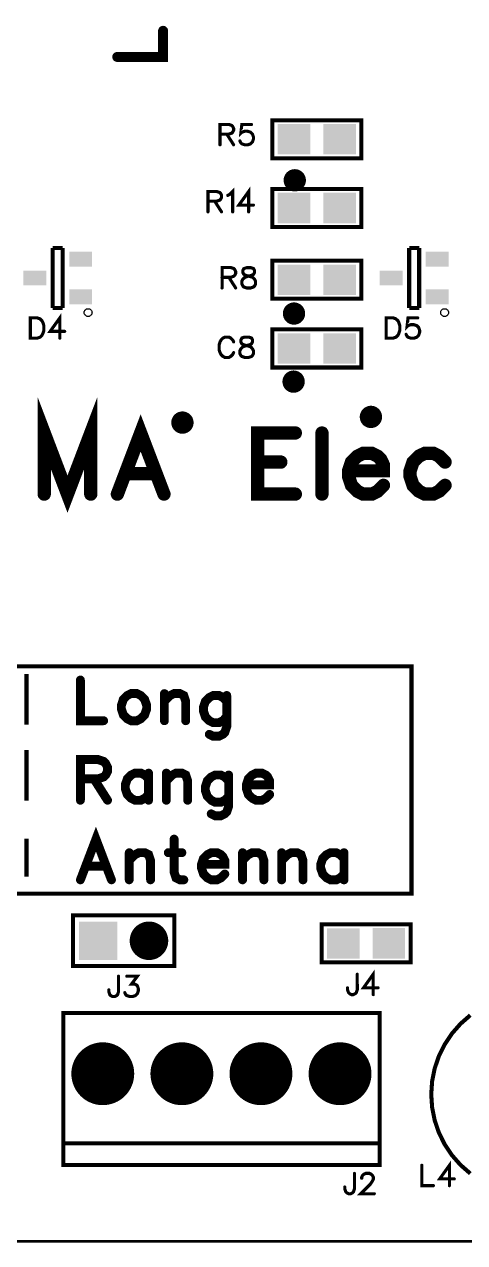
# Model space of a CAD drawing. Extents: x 0 to 5.24, y 0 to 4.77.
# Drawn here: x 1.676 to 2.544, y -0.003 to 2.401 of the extents above; entities that cross this region are included whole.
import ezdxf

# ---------------------------------------------------------------- set-up
doc = ezdxf.new("R2010")
doc.units = 0
doc.header["$MEASUREMENT"] = 0
for name, color, linetype in [('BOARD_OUTLINE', 21, 'Continuous'), ('TOP_MASK', 6, 'Continuous'), ('TOP_PASTE', 7, 'Continuous'), ('TOP_SILK', 3, 'Continuous')]:
    doc.layers.add(name, color=color, linetype=linetype)

msp = doc.modelspace()

# ---------------------------------------------------------------- linework, layer by layer
at = {"layer": 'BOARD_OUTLINE', "linetype": 'Continuous', "const_width": 0.005}
msp.add_lwpolyline([(0, 0), (5.236, 0), (5.236, 0.422), (4.962, 0.422), (4.962, 1.177), (5.236, 1.177), (5.236, 4.764), (0, 4.764), (0, 0)], dxfattribs=at)
at = {"layer": 'TOP_MASK', "linetype": 'Continuous'}
for points, const_width in [([(2.1982, 2.0933, 1), (2.2202, 2.0933, 1), (2.1982, 2.0933, 1)], 0.022), ([(2.1967, 1.8304, 1), (2.2187, 1.8304, 1), (2.1967, 1.8304, 1)], 0.022), ([(2.1959, 1.6961, 1), (2.2179, 1.6961, 1), (2.1959, 1.6961, 1)], 0.022), ([(1.9766, 1.6153, 1), (1.9986, 1.6153, 1), (1.9766, 1.6153, 1)], 0.022), ([(2.3484, 1.6265, 1), (2.3704, 1.6265, 1), (2.3484, 1.6265, 1)], 0.022), ([(1.9026, 0.593, 1), (1.9406, 0.593, 1), (1.9026, 0.593, 1)], 0.038), ([(1.7995, 0.3307, 1), (1.8615, 0.3307, 1), (1.7995, 0.3307, 1)], 0.062), ([(1.9555, 0.3307, 1), (2.0175, 0.3307, 1), (1.9555, 0.3307, 1)], 0.062), ([(2.1115, 0.3307, 1), (2.1735, 0.3307, 1), (2.1115, 0.3307, 1)], 0.062), ([(2.2675, 0.3307, 1), (2.3295, 0.3307, 1), (2.2675, 0.3307, 1)], 0.062)]:
    msp.add_lwpolyline(points, format="xyb", dxfattribs=dict(at, const_width=const_width))
at = {"layer": 'TOP_MASK'}
for points in [[(2.1757, 2.2041), (2.2397, 2.2041), (2.1757, 2.1442), (2.2397, 2.1442)], [(2.2657, 2.2041), (2.3297, 2.2041), (2.2657, 2.1442), (2.3297, 2.1442)], [(2.1757, 2.0686), (2.2397, 2.0686), (2.1757, 2.0087), (2.2397, 2.0087)], [(2.2657, 2.0686), (2.3297, 2.0686), (2.2657, 2.0087), (2.3297, 2.0087)], [(1.7642, 1.9527), (1.8095, 1.9527), (1.7642, 1.9232), (1.8095, 1.9232)], [(2.4674, 1.9527), (2.5126, 1.9527), (2.4674, 1.9232), (2.5126, 1.9232)], [(2.1757, 1.927), (2.2397, 1.927), (2.1757, 1.8671), (2.2397, 1.8671)], [(2.2657, 1.9271), (2.3297, 1.9271), (2.2657, 1.8671), (2.3297, 1.8671)], [(1.6736, 1.9153), (1.7189, 1.9153), (1.6736, 1.8858), (1.7189, 1.8858)], [(2.3768, 1.9153), (2.4221, 1.9153), (2.3768, 1.8858), (2.4221, 1.8858)], [(1.7642, 1.8779), (1.8095, 1.8779), (1.7642, 1.8484), (1.8095, 1.8484)], [(2.4674, 1.8779), (2.5126, 1.8779), (2.4674, 1.8484), (2.5126, 1.8484)], [(2.1757, 1.7915), (2.2397, 1.7915), (2.1757, 1.7316), (2.2397, 1.7316)], [(2.2657, 1.7915), (2.3297, 1.7915), (2.2657, 1.7316), (2.3297, 1.7316)], [(1.7836, 0.631), (1.8595, 0.631), (1.7836, 0.5551), (1.8595, 0.5551)], [(2.273, 0.6178), (2.3369, 0.6178), (2.273, 0.5579), (2.3369, 0.5579)], [(2.363, 0.6179), (2.4269, 0.6179), (2.363, 0.5579), (2.4269, 0.5579)]]:
    msp.add_solid(points, dxfattribs=at)
at = {"layer": 'TOP_PASTE'}
for points in [[(2.1797, 2.2002), (2.2357, 2.2002), (2.1797, 2.1481), (2.2357, 2.1481)], [(2.2697, 2.2002), (2.3257, 2.2002), (2.2697, 2.1481), (2.3257, 2.1481)], [(2.1797, 2.0647), (2.2357, 2.0647), (2.1797, 2.0126), (2.2357, 2.0126)], [(2.2697, 2.0647), (2.3257, 2.0647), (2.2697, 2.0126), (2.3257, 2.0126)], [(1.7681, 1.9488), (1.8055, 1.9488), (1.7681, 1.9271), (1.8055, 1.9271)], [(2.4713, 1.9488), (2.5087, 1.9488), (2.4713, 1.9271), (2.5087, 1.9271)], [(2.1797, 1.9231), (2.2357, 1.9231), (2.1797, 1.8711), (2.2357, 1.8711)], [(2.2697, 1.9231), (2.3257, 1.9231), (2.2697, 1.8711), (2.3257, 1.8711)], [(1.6776, 1.9114), (1.715, 1.9114), (1.6776, 1.8897), (1.715, 1.8897)], [(2.3807, 1.9114), (2.4181, 1.9114), (2.3807, 1.8897), (2.4181, 1.8897)], [(1.7681, 1.874), (1.8055, 1.874), (1.7681, 1.8523), (1.8055, 1.8523)], [(2.4713, 1.874), (2.5087, 1.874), (2.4713, 1.8523), (2.5087, 1.8523)], [(2.1797, 1.7876), (2.2357, 1.7876), (2.1797, 1.7355), (2.2357, 1.7355)], [(2.2697, 1.7876), (2.3257, 1.7876), (2.2697, 1.7355), (2.3257, 1.7355)], [(2.2769, 0.6139), (2.333, 0.6139), (2.2769, 0.5618), (2.333, 0.5618)], [(2.3669, 0.6139), (2.423, 0.6139), (2.3669, 0.5619), (2.423, 0.5619)]]:
    msp.add_solid(points, dxfattribs=at)
at = {"layer": 'TOP_SILK', "linetype": 'Continuous'}
for points, const_width in [([(1.859, 2.3366), (1.9494, 2.3366), (1.9494, 2.3882)], 0.0197), ([(2.1651, 2.2117), (2.1651, 2.1366), (2.3403, 2.1366), (2.3403, 2.2117), (2.1651, 2.2117)], 0.008), ([(2.0618, 2.1843), (2.079, 2.1843), (2.0847, 2.1863), (2.0867, 2.1882), (2.0886, 2.192), (2.0886, 2.1958), (2.0867, 2.1996), (2.0847, 2.2016), (2.079, 2.2035), (2.0618, 2.2035), (2.0618, 2.1633)], 0.0062), ([(2.0752, 2.1843), (2.0886, 2.1633)], 0.0062), ([(2.1239, 2.2035), (2.1048, 2.2035), (2.1029, 2.1863), (2.1048, 2.1882), (2.1105, 2.1901), (2.1162, 2.1901), (2.122, 2.1882), (2.1258, 2.1844), (2.1277, 2.1786), (2.1277, 2.1748), (2.1258, 2.1691), (2.122, 2.1652), (2.1162, 2.1633), (2.1105, 2.1633), (2.1048, 2.1652), (2.1029, 2.1672), (2.1009, 2.171)], 0.0062), ([(2.0379, 2.0521), (2.0551, 2.0521), (2.0609, 2.054), (2.0628, 2.0559), (2.0647, 2.0597), (2.0647, 2.0636), (2.0628, 2.0674), (2.0609, 2.0693), (2.0551, 2.0712), (2.0379, 2.0712), (2.0379, 2.031)], 0.0062), ([(2.0771, 2.0635), (2.0809, 2.0655), (2.0867, 2.0712), (2.0867, 2.031)], 0.0062), ([(2.1182, 2.031), (2.1182, 2.0712), (2.099, 2.0444), (2.1277, 2.0444)], 0.0062), ([(2.1651, 2.0762), (2.1651, 2.0011), (2.3403, 2.0011), (2.3403, 2.0762), (2.1651, 2.0762)], 0.008), ([(2.0513, 2.0521), (2.0647, 2.031)], 0.0062), ([(1.7514, 1.9596), (1.7317, 1.9596)], 0.008), ([(1.7317, 1.9596), (1.7317, 1.8415)], 0.008), ([(1.7514, 1.8415), (1.7514, 1.9596)], 0.008), ([(2.4546, 1.9596), (2.4349, 1.9596)], 0.008), ([(2.4349, 1.9596), (2.4349, 1.8415)], 0.008), ([(2.4546, 1.8415), (2.4546, 1.9596)], 0.008), ([(2.0658, 1.9019), (2.083, 1.9019), (2.0887, 1.9039), (2.0907, 1.9058), (2.0926, 1.9096), (2.0926, 1.9134), (2.0907, 1.9172), (2.0887, 1.9192), (2.083, 1.9211), (2.0658, 1.9211), (2.0658, 1.8809)], 0.0062), ([(2.1145, 1.921), (2.1088, 1.9191), (2.1068, 1.9153), (2.1068, 1.9115), (2.1088, 1.9077), (2.1126, 1.9057), (2.1202, 1.9038), (2.126, 1.9019), (2.1298, 1.8981), (2.1317, 1.8943), (2.1317, 1.8885), (2.1298, 1.8847), (2.1279, 1.8828), (2.1221, 1.8809), (2.1145, 1.8809), (2.1088, 1.8828), (2.1068, 1.8847), (2.1049, 1.8885), (2.1049, 1.8943), (2.1068, 1.8981), (2.1107, 1.9019), (2.1164, 1.9038), (2.124, 1.9057), (2.1279, 1.9077), (2.1298, 1.9115), (2.1298, 1.9153), (2.1279, 1.9191), (2.1221, 1.921), (2.1145, 1.921)], 0.0062), ([(2.3403, 1.8595), (2.3403, 1.9346), (2.1651, 1.9346), (2.1651, 1.8595), (2.3403, 1.8595)], 0.008), ([(2.0792, 1.9019), (2.0926, 1.8809)], 0.0062), ([(1.7458, 1.7818), (1.7458, 1.8219), (1.7267, 1.7952), (1.7554, 1.7952)], 0.0062), ([(1.7317, 1.8415), (1.7514, 1.8415)], 0.008), ([(2.4349, 1.8415), (2.4546, 1.8415)], 0.008), ([(1.6875, 1.8219), (1.6875, 1.7818), (1.7009, 1.7818), (1.7067, 1.7837), (1.7105, 1.7875), (1.7124, 1.7913), (1.7143, 1.7971), (1.7143, 1.8066), (1.7124, 1.8124), (1.7105, 1.8162), (1.7067, 1.82), (1.7009, 1.8219), (1.6875, 1.8219)], 0.0062), ([(2.1651, 1.7991), (2.1651, 1.724), (2.3403, 1.724), (2.3403, 1.7991), (2.1651, 1.7991)], 0.008), ([(2.3896, 1.8219), (2.3896, 1.7818), (2.403, 1.7818), (2.4087, 1.7837), (2.4126, 1.7875), (2.4145, 1.7913), (2.4164, 1.7971), (2.4164, 1.8066), (2.4145, 1.8124), (2.4126, 1.8162), (2.4087, 1.82), (2.403, 1.8219), (2.3896, 1.8219)], 0.0062), ([(2.4517, 1.8219), (2.4326, 1.8219), (2.4307, 1.8047), (2.4326, 1.8066), (2.4383, 1.8085), (2.444, 1.8085), (2.4498, 1.8066), (2.4536, 1.8028), (2.4555, 1.7971), (2.4555, 1.7933), (2.4536, 1.7875), (2.4498, 1.7837), (2.444, 1.7818), (2.4383, 1.7818), (2.4326, 1.7837), (2.4307, 1.7856), (2.4287, 1.7894)], 0.0062), ([(2.0886, 1.7745), (2.0867, 1.7783), (2.0829, 1.7821), (2.0791, 1.784), (2.0714, 1.784), (2.0676, 1.7821), (2.0638, 1.7783), (2.0618, 1.7745), (2.0599, 1.7687), (2.0599, 1.7591), (2.0618, 1.7534), (2.0638, 1.7496), (2.0676, 1.7458), (2.0714, 1.7438), (2.0791, 1.7438), (2.0829, 1.7458), (2.0867, 1.7496), (2.0886, 1.7534)], 0.0062), ([(2.1105, 1.784), (2.1048, 1.7821), (2.1029, 1.7783), (2.1029, 1.7744), (2.1048, 1.7706), (2.1086, 1.7687), (2.1163, 1.7668), (2.122, 1.7649), (2.1258, 1.761), (2.1277, 1.7572), (2.1277, 1.7515), (2.1258, 1.7477), (2.1239, 1.7457), (2.1182, 1.7438), (2.1105, 1.7438), (2.1048, 1.7457), (2.1029, 1.7477), (2.101, 1.7515), (2.101, 1.7572), (2.1029, 1.761), (2.1067, 1.7649), (2.1124, 1.7668), (2.1201, 1.7687), (2.1239, 1.7706), (2.1258, 1.7744), (2.1258, 1.7783), (2.1239, 1.7821), (2.1182, 1.784), (2.1105, 1.784)], 0.0062), ([(1.8068, 1.4742), (1.8068, 1.5948), (1.7609, 1.4742), (1.715, 1.5948), (1.715, 1.4742)], 0.0262), ([(1.9512, 1.4742), (1.9052, 1.5948), (1.8593, 1.4742)], 0.0262), ([(2.2103, 1.5948), (2.1358, 1.5948), (2.1358, 1.4742), (2.2103, 1.4742)], 0.0262), ([(2.2628, 1.5948), (2.2628, 1.4742)], 0.0262), ([(2.3153, 1.5201), (2.3842, 1.5201), (2.3842, 1.5316), (2.3785, 1.5432), (2.3728, 1.5489), (2.3612, 1.5546), (2.344, 1.5546), (2.3326, 1.5489), (2.321, 1.5374), (2.3153, 1.5201), (2.3153, 1.5087), (2.321, 1.4915), (2.3326, 1.48), (2.344, 1.4742), (2.3612, 1.4742), (2.3728, 1.48), (2.3842, 1.4915)], 0.0262), ([(2.5056, 1.5374), (2.4941, 1.5489), (2.4826, 1.5546), (2.4654, 1.5546), (2.4539, 1.5489), (2.4425, 1.5374), (2.4367, 1.5201), (2.4367, 1.5087), (2.4425, 1.4915), (2.4539, 1.48), (2.4654, 1.4742), (2.4826, 1.4742), (2.4941, 1.48), (2.5056, 1.4915)], 0.0262), ([(2.1358, 1.5374), (2.1817, 1.5374)], 0.0262), ([(1.8765, 1.5144), (1.934, 1.5144)], 0.0262), ([(1.4297, 1.1342), (2.4394, 1.1342), (2.4394, 0.6861), (1.4297, 0.6861), (1.4297, 1.1342)], 0.008), ([(1.68, 1.1193), (1.68, 1.0193)], 0.008), ([(1.7864, 1.1075), (1.7864, 1.0271), (1.8323, 1.0271)], 0.0175), ([(1.8863, 1.0807), (1.8787, 1.0769), (1.871, 1.0692), (1.8672, 1.0577), (1.8672, 1.0501), (1.871, 1.0386), (1.8787, 1.031), (1.8863, 1.0271), (1.8978, 1.0271), (1.9055, 1.031), (1.9131, 1.0386), (1.917, 1.0501), (1.917, 1.0577), (1.9131, 1.0692), (1.9055, 1.0769), (1.8978, 1.0807), (1.8863, 1.0807)], 0.0175), ([(1.952, 1.0807), (1.952, 1.0271)], 0.0175), ([(1.952, 1.0654), (1.9635, 1.0769), (1.9712, 1.0807), (1.9826, 1.0807), (1.9903, 1.0769), (1.9941, 1.0654), (1.9941, 1.0271)], 0.0175), ([(2.075, 1.0654), (2.0674, 1.073), (2.0597, 1.0769), (2.0482, 1.0769), (2.0406, 1.073), (2.0329, 1.0654), (2.0291, 1.0539), (2.0291, 1.0462), (2.0329, 1.0348), (2.0406, 1.0271), (2.0482, 1.0233), (2.0597, 1.0233), (2.0674, 1.0271), (2.075, 1.0348)], 0.0175), ([(2.075, 1.0769), (2.075, 1.0156), (2.0712, 1.0042), (2.0674, 1.0003), (2.0597, 0.9965), (2.0482, 0.9965), (2.0406, 1.0003)], 0.0175), ([(1.68, 0.8693), (1.68, 0.9693)], 0.008), ([(1.7864, 0.9123), (1.8208, 0.9123), (1.8323, 0.9162), (1.8361, 0.92), (1.8399, 0.9276), (1.8399, 0.9353), (1.8361, 0.9429), (1.8323, 0.9468), (1.8208, 0.9506), (1.7864, 0.9506), (1.7864, 0.8702)], 0.0175), ([(1.8131, 0.9123), (1.8399, 0.8702)], 0.0175), ([(1.9208, 0.9123), (1.9132, 0.92), (1.9055, 0.9238), (1.8941, 0.9238), (1.8864, 0.92), (1.8788, 0.9123), (1.8749, 0.9008), (1.8749, 0.8932), (1.8788, 0.8817), (1.8864, 0.8741), (1.8941, 0.8702), (1.9055, 0.8702), (1.9132, 0.8741), (1.9208, 0.8817)], 0.0175), ([(1.9208, 0.9238), (1.9208, 0.8702)], 0.0175), ([(1.9558, 0.9238), (1.9558, 0.8702)], 0.0175), ([(1.9558, 0.9085), (1.9673, 0.92), (1.975, 0.9238), (1.9864, 0.9238), (1.9941, 0.92), (1.9979, 0.9085), (1.9979, 0.8702)], 0.0175), ([(2.0788, 0.9085), (2.0712, 0.9161), (2.0635, 0.92), (2.052, 0.92), (2.0444, 0.9161), (2.0367, 0.9085), (2.0329, 0.897), (2.0329, 0.8893), (2.0367, 0.8779), (2.0444, 0.8702), (2.052, 0.8664), (2.0635, 0.8664), (2.0712, 0.8702), (2.0788, 0.8779)], 0.0175), ([(2.0788, 0.92), (2.0788, 0.8587), (2.075, 0.8473), (2.0712, 0.8434), (2.0635, 0.8396), (2.052, 0.8396), (2.0444, 0.8434)], 0.0175), ([(2.1138, 0.9008), (2.1597, 0.9008), (2.1597, 0.9085), (2.1559, 0.9162), (2.1521, 0.92), (2.1444, 0.9238), (2.1329, 0.9238), (2.1253, 0.92), (2.1176, 0.9123), (2.1138, 0.9008), (2.1138, 0.8932), (2.1176, 0.8817), (2.1253, 0.8741), (2.1329, 0.8702), (2.1444, 0.8702), (2.1521, 0.8741), (2.1597, 0.8817)], 0.0175), ([(1.8476, 0.7132), (1.817, 0.7936), (1.7864, 0.7132)], 0.0175), ([(1.68, 0.7193), (1.68, 0.7943)], 0.008), ([(1.9712, 0.7936), (1.9712, 0.7285), (1.975, 0.7171), (1.9827, 0.7132), (1.9903, 0.7132)], 0.0175), ([(1.8826, 0.7668), (1.8826, 0.7132)], 0.0175), ([(1.8826, 0.7515), (1.8941, 0.763), (1.9018, 0.7668), (1.9132, 0.7668), (1.9209, 0.763), (1.9247, 0.7515), (1.9247, 0.7132)], 0.0175), ([(1.9597, 0.7668), (1.9865, 0.7668)], 0.0175), ([(2.0253, 0.7438), (2.0712, 0.7438), (2.0712, 0.7515), (2.0674, 0.7592), (2.0636, 0.763), (2.0559, 0.7668), (2.0444, 0.7668), (2.0368, 0.763), (2.0291, 0.7553), (2.0253, 0.7438), (2.0253, 0.7362), (2.0291, 0.7247), (2.0368, 0.7171), (2.0444, 0.7132), (2.0559, 0.7132), (2.0636, 0.7171), (2.0712, 0.7247)], 0.0175), ([(2.1062, 0.7668), (2.1062, 0.7132)], 0.0175), ([(2.1062, 0.7515), (2.1177, 0.763), (2.1254, 0.7668), (2.1368, 0.7668), (2.1445, 0.763), (2.1483, 0.7515), (2.1483, 0.7132)], 0.0175), ([(2.1833, 0.7668), (2.1833, 0.7132)], 0.0175), ([(2.1833, 0.7515), (2.1948, 0.763), (2.2025, 0.7668), (2.2139, 0.7668), (2.2216, 0.763), (2.2254, 0.7515), (2.2254, 0.7132)], 0.0175), ([(2.3063, 0.7553), (2.2987, 0.763), (2.291, 0.7668), (2.2796, 0.7668), (2.2719, 0.763), (2.2643, 0.7553), (2.2604, 0.7438), (2.2604, 0.7362), (2.2643, 0.7247), (2.2719, 0.7171), (2.2796, 0.7132), (2.291, 0.7132), (2.2987, 0.7171), (2.3063, 0.7247)], 0.0175), ([(2.3063, 0.7668), (2.3063, 0.7132)], 0.0175), ([(1.7979, 0.74), (1.8361, 0.74)], 0.0175), ([(1.7716, 0.643), (1.7716, 0.543), (1.9716, 0.543), (1.9716, 0.643), (1.7716, 0.643)], 0.008), ([(2.4376, 0.5503), (2.4376, 0.6254), (2.2623, 0.6254), (2.2623, 0.5503), (2.4376, 0.5503)], 0.008), ([(2.3324, 0.527), (2.3325, 0.4964), (2.3305, 0.4907), (2.3286, 0.4888), (2.3248, 0.4868), (2.321, 0.4868), (2.3172, 0.4888), (2.3153, 0.4907), (2.3133, 0.4964), (2.3133, 0.5002)], 0.0062), ([(2.3639, 0.4868), (2.3639, 0.527), (2.3448, 0.5002), (2.3735, 0.5002)], 0.0062), ([(1.8616, 0.5231), (1.8616, 0.4926), (1.8597, 0.4868), (1.8577, 0.4849), (1.8539, 0.483), (1.8501, 0.483), (1.8463, 0.4849), (1.8444, 0.4868), (1.8424, 0.4926), (1.8424, 0.4964)], 0.0062), ([(1.8778, 0.5231), (1.8988, 0.5231), (1.8873, 0.5078), (1.8931, 0.5078), (1.8969, 0.5059), (1.8988, 0.504), (1.9007, 0.4983), (1.9007, 0.4945), (1.8988, 0.4887), (1.895, 0.4849), (1.8892, 0.483), (1.8835, 0.483), (1.8778, 0.4849), (1.8759, 0.4868), (1.8739, 0.4906)], 0.0062), ([(2.3765, 0.1507), (2.3765, 0.4507), (1.7525, 0.4507), (1.7525, 0.1507), (2.3765, 0.1507)], 0.008), ([(2.4784, 0.29), (2.4801, 0.3157), (2.4851, 0.3409), (2.4934, 0.3653), (2.5048, 0.3884), (2.5191, 0.4098), (2.5361, 0.4292), (2.5554, 0.4461)], 0.008), ([(2.5555, 0.1338), (2.5361, 0.1508), (2.5191, 0.1701), (2.5048, 0.1915), (2.4934, 0.2146), (2.4851, 0.239), (2.4801, 0.2643), (2.4784, 0.29), (2.4784, 0.29)], 0.008), ([(2.377, 0.1932), (1.752, 0.1932)], 0.008), ([(2.4598, 0.1501), (2.4598, 0.1099), (2.4828, 0.1099)], 0.0062), ([(2.5143, 0.1099), (2.5143, 0.1501), (2.4951, 0.1233), (2.5238, 0.1233)], 0.0062), ([(2.3269, 0.1341), (2.3269, 0.1035), (2.325, 0.0978), (2.3231, 0.0959), (2.3193, 0.0939), (2.3154, 0.0939), (2.3116, 0.0959), (2.3097, 0.0978), (2.3078, 0.1035), (2.3078, 0.1073)], 0.0062), ([(2.3412, 0.1245), (2.3412, 0.1264), (2.3431, 0.1303), (2.345, 0.1322), (2.3489, 0.1341), (2.3565, 0.1341), (2.3603, 0.1322), (2.3622, 0.1303), (2.3642, 0.1264), (2.3642, 0.1226), (2.3622, 0.1188), (2.3584, 0.1131), (2.3393, 0.0939), (2.3661, 0.0939)], 0.0062)]:
    msp.add_lwpolyline(points, dxfattribs=dict(at, const_width=const_width))
for points, const_width in [([(1.9445, 2.3882, 1), (1.9544, 2.3882, 1), (1.9445, 2.3882, 1)], 0.0098), ([(1.8541, 2.3366, 1), (1.8639, 2.3366, 1), (1.8541, 2.3366, 1)], 0.0098), ([(2.0602, 2.1843, 1), (2.0633, 2.1843, 1), (2.0602, 2.1843, 1)], 0.0031), ([(2.0736, 2.1843, 1), (2.0767, 2.1843, 1), (2.0736, 2.1843, 1)], 0.0031), ([(2.1223, 2.2035, 1), (2.1254, 2.2035, 1), (2.1223, 2.2035, 1)], 0.0031), ([(2.0602, 2.1633, 1), (2.0633, 2.1633, 1), (2.0602, 2.1633, 1)], 0.0031), ([(2.087, 2.1633, 1), (2.0901, 2.1633, 1), (2.087, 2.1633, 1)], 0.0031), ([(2.0994, 2.171, 1), (2.1025, 2.171, 1), (2.0994, 2.171, 1)], 0.0031), ([(2.0364, 2.0521, 1), (2.0395, 2.0521, 1), (2.0364, 2.0521, 1)], 0.0031), ([(2.0498, 2.0521, 1), (2.0529, 2.0521, 1), (2.0498, 2.0521, 1)], 0.0031), ([(2.0755, 2.0635, 1), (2.0786, 2.0635, 1), (2.0755, 2.0635, 1)], 0.0031), ([(2.1262, 2.0444, 1), (2.1292, 2.0444, 1), (2.1262, 2.0444, 1)], 0.0031), ([(2.0364, 2.031, 1), (2.0395, 2.031, 1), (2.0364, 2.031, 1)], 0.0031), ([(2.0632, 2.031, 1), (2.0663, 2.031, 1), (2.0632, 2.031, 1)], 0.0031), ([(2.0851, 2.031, 1), (2.0882, 2.031, 1), (2.0851, 2.031, 1)], 0.0031), ([(2.1166, 2.031, 1), (2.1197, 2.031, 1), (2.1166, 2.031, 1)], 0.0031), ([(2.1129, 1.921, 1), (2.116, 1.921, 1), (2.1129, 1.921, 1)], 0.0031), ([(2.0642, 1.9019, 1), (2.0673, 1.9019, 1), (2.0642, 1.9019, 1)], 0.0031), ([(2.0776, 1.9019, 1), (2.0807, 1.9019, 1), (2.0776, 1.9019, 1)], 0.0031), ([(2.0642, 1.8809, 1), (2.0673, 1.8809, 1), (2.0642, 1.8809, 1)], 0.0031), ([(2.091, 1.8809, 1), (2.0941, 1.8809, 1), (2.091, 1.8809, 1)], 0.0031), ([(1.686, 1.8219, 1), (1.6891, 1.8219, 1), (1.686, 1.8219, 1)], 0.0031), ([(2.388, 1.8219, 1), (2.3911, 1.8219, 1), (2.388, 1.8219, 1)], 0.0031), ([(2.4501, 1.8219, 1), (2.4532, 1.8219, 1), (2.4501, 1.8219, 1)], 0.0031), ([(1.7443, 1.7818, 1), (1.7474, 1.7818, 1), (1.7443, 1.7818, 1)], 0.0031), ([(1.7538, 1.7952, 1), (1.7569, 1.7952, 1), (1.7538, 1.7952, 1)], 0.0031), ([(2.109, 1.784, 1), (2.112, 1.784, 1), (2.109, 1.784, 1)], 0.0031), ([(2.4272, 1.7894, 1), (2.4303, 1.7894, 1), (2.4272, 1.7894, 1)], 0.0031), ([(2.0871, 1.7745, 1), (2.0901, 1.7745, 1), (2.0871, 1.7745, 1)], 0.0031), ([(2.0871, 1.7534, 1), (2.0901, 1.7534, 1), (2.0871, 1.7534, 1)], 0.0031), ([(2.2038, 1.5948, 1), (2.2169, 1.5948, 1), (2.2038, 1.5948, 1)], 0.0131), ([(2.2563, 1.5948, 1), (2.2694, 1.5948, 1), (2.2563, 1.5948, 1)], 0.0131), ([(2.1292, 1.5374, 1), (2.1424, 1.5374, 1), (2.1292, 1.5374, 1)], 0.0131), ([(2.1751, 1.5374, 1), (2.1883, 1.5374, 1), (2.1751, 1.5374, 1)], 0.0131), ([(2.4991, 1.5374, 1), (2.5122, 1.5374, 1), (2.4991, 1.5374, 1)], 0.0131), ([(1.87, 1.5144, 1), (1.8831, 1.5144, 1), (1.87, 1.5144, 1)], 0.0131), ([(1.9274, 1.5144, 1), (1.9405, 1.5144, 1), (1.9274, 1.5144, 1)], 0.0131), ([(2.3088, 1.5201, 1), (2.3219, 1.5201, 1), (2.3088, 1.5201, 1)], 0.0131), ([(2.3776, 1.4915, 1), (2.3907, 1.4915, 1), (2.3776, 1.4915, 1)], 0.0131), ([(2.4991, 1.4915, 1), (2.5122, 1.4915, 1), (2.4991, 1.4915, 1)], 0.0131), ([(1.7084, 1.4742, 1), (1.7216, 1.4742, 1), (1.7084, 1.4742, 1)], 0.0131), ([(1.8002, 1.4742, 1), (1.8134, 1.4742, 1), (1.8002, 1.4742, 1)], 0.0131), ([(1.8527, 1.4742, 1), (1.8659, 1.4742, 1), (1.8527, 1.4742, 1)], 0.0131), ([(1.9447, 1.4742, 1), (1.9578, 1.4742, 1), (1.9447, 1.4742, 1)], 0.0131), ([(2.2038, 1.4742, 1), (2.2169, 1.4742, 1), (2.2038, 1.4742, 1)], 0.0131), ([(2.2563, 1.4742, 1), (2.2694, 1.4742, 1), (2.2563, 1.4742, 1)], 0.0131), ([(1.782, 1.1075, 1), (1.7907, 1.1075, 1), (1.782, 1.1075, 1)], 0.0087), ([(1.882, 1.0807, 1), (1.8907, 1.0807, 1), (1.882, 1.0807, 1)], 0.0087), ([(1.9477, 1.0807, 1), (1.9564, 1.0807, 1), (1.9477, 1.0807, 1)], 0.0087), ([(2.0706, 1.0769, 1), (2.0794, 1.0769, 1), (2.0706, 1.0769, 1)], 0.0087), ([(1.9477, 1.0654, 1), (1.9564, 1.0654, 1), (1.9477, 1.0654, 1)], 0.0087), ([(2.0706, 1.0654, 1), (2.0794, 1.0654, 1), (2.0706, 1.0654, 1)], 0.0087), ([(1.8279, 1.0271, 1), (1.8366, 1.0271, 1), (1.8279, 1.0271, 1)], 0.0087), ([(1.9477, 1.0271, 1), (1.9564, 1.0271, 1), (1.9477, 1.0271, 1)], 0.0087), ([(1.9897, 1.0271, 1), (1.9985, 1.0271, 1), (1.9897, 1.0271, 1)], 0.0087), ([(2.0706, 1.0348, 1), (2.0794, 1.0348, 1), (2.0706, 1.0348, 1)], 0.0087), ([(2.0362, 1.0003, 1), (2.045, 1.0003, 1), (2.0362, 1.0003, 1)], 0.0087), ([(1.782, 0.9123, 1), (1.7907, 0.9123, 1), (1.782, 0.9123, 1)], 0.0087), ([(1.8088, 0.9123, 1), (1.8175, 0.9123, 1), (1.8088, 0.9123, 1)], 0.0087), ([(1.9165, 0.9238, 1), (1.9252, 0.9238, 1), (1.9165, 0.9238, 1)], 0.0087), ([(1.9165, 0.9123, 1), (1.9252, 0.9123, 1), (1.9165, 0.9123, 1)], 0.0087), ([(1.9515, 0.9238, 1), (1.9602, 0.9238, 1), (1.9515, 0.9238, 1)], 0.0087), ([(1.9515, 0.9085, 1), (1.9602, 0.9085, 1), (1.9515, 0.9085, 1)], 0.0087), ([(2.0744, 0.92, 1), (2.0832, 0.92, 1), (2.0744, 0.92, 1)], 0.0087), ([(2.0744, 0.9085, 1), (2.0832, 0.9085, 1), (2.0744, 0.9085, 1)], 0.0087), ([(1.9165, 0.8817, 1), (1.9252, 0.8817, 1), (1.9165, 0.8817, 1)], 0.0087), ([(2.1094, 0.9008, 1), (2.1182, 0.9008, 1), (2.1094, 0.9008, 1)], 0.0087), ([(2.1553, 0.8817, 1), (2.1641, 0.8817, 1), (2.1553, 0.8817, 1)], 0.0087), ([(1.782, 0.8702, 1), (1.7907, 0.8702, 1), (1.782, 0.8702, 1)], 0.0087), ([(1.8356, 0.8702, 1), (1.8443, 0.8702, 1), (1.8356, 0.8702, 1)], 0.0087), ([(1.9165, 0.8702, 1), (1.9252, 0.8702, 1), (1.9165, 0.8702, 1)], 0.0087), ([(1.9515, 0.8702, 1), (1.9602, 0.8702, 1), (1.9515, 0.8702, 1)], 0.0087), ([(1.9936, 0.8702, 1), (2.0023, 0.8702, 1), (1.9936, 0.8702, 1)], 0.0087), ([(2.0744, 0.8779, 1), (2.0832, 0.8779, 1), (2.0744, 0.8779, 1)], 0.0087), ([(2.04, 0.8434, 1), (2.0488, 0.8434, 1), (2.04, 0.8434, 1)], 0.0087), ([(1.9668, 0.7936, 1), (1.9756, 0.7936, 1), (1.9668, 0.7936, 1)], 0.0087), ([(1.8783, 0.7668, 1), (1.887, 0.7668, 1), (1.8783, 0.7668, 1)], 0.0087), ([(1.9553, 0.7668, 1), (1.9641, 0.7668, 1), (1.9553, 0.7668, 1)], 0.0087), ([(1.9821, 0.7668, 1), (1.9909, 0.7668, 1), (1.9821, 0.7668, 1)], 0.0087), ([(2.1018, 0.7668, 1), (2.1106, 0.7668, 1), (2.1018, 0.7668, 1)], 0.0087), ([(2.1789, 0.7668, 1), (2.1877, 0.7668, 1), (2.1789, 0.7668, 1)], 0.0087), ([(2.3019, 0.7668, 1), (2.3107, 0.7668, 1), (2.3019, 0.7668, 1)], 0.0087), ([(1.7935, 0.74, 1), (1.8022, 0.74, 1), (1.7935, 0.74, 1)], 0.0087), ([(1.8318, 0.74, 1), (1.8405, 0.74, 1), (1.8318, 0.74, 1)], 0.0087), ([(1.8783, 0.7515, 1), (1.887, 0.7515, 1), (1.8783, 0.7515, 1)], 0.0087), ([(2.0209, 0.7438, 1), (2.0297, 0.7438, 1), (2.0209, 0.7438, 1)], 0.0087), ([(2.1018, 0.7515, 1), (2.1106, 0.7515, 1), (2.1018, 0.7515, 1)], 0.0087), ([(2.1789, 0.7515, 1), (2.1877, 0.7515, 1), (2.1789, 0.7515, 1)], 0.0087), ([(2.3019, 0.7553, 1), (2.3107, 0.7553, 1), (2.3019, 0.7553, 1)], 0.0087), ([(1.782, 0.7132, 1), (1.7907, 0.7132, 1), (1.782, 0.7132, 1)], 0.0087), ([(1.8433, 0.7132, 1), (1.852, 0.7132, 1), (1.8433, 0.7132, 1)], 0.0087), ([(1.8783, 0.7132, 1), (1.887, 0.7132, 1), (1.8783, 0.7132, 1)], 0.0087), ([(1.9204, 0.7132, 1), (1.9291, 0.7132, 1), (1.9204, 0.7132, 1)], 0.0087), ([(1.9859, 0.7132, 1), (1.9947, 0.7132, 1), (1.9859, 0.7132, 1)], 0.0087), ([(2.0668, 0.7247, 1), (2.0756, 0.7247, 1), (2.0668, 0.7247, 1)], 0.0087), ([(2.1018, 0.7132, 1), (2.1106, 0.7132, 1), (2.1018, 0.7132, 1)], 0.0087), ([(2.1439, 0.7132, 1), (2.1527, 0.7132, 1), (2.1439, 0.7132, 1)], 0.0087), ([(2.1789, 0.7132, 1), (2.1877, 0.7132, 1), (2.1789, 0.7132, 1)], 0.0087), ([(2.221, 0.7132, 1), (2.2298, 0.7132, 1), (2.221, 0.7132, 1)], 0.0087), ([(2.3019, 0.7247, 1), (2.3107, 0.7247, 1), (2.3019, 0.7247, 1)], 0.0087), ([(2.3019, 0.7132, 1), (2.3107, 0.7132, 1), (2.3019, 0.7132, 1)], 0.0087), ([(2.3309, 0.527, 1), (2.334, 0.527, 1), (2.3309, 0.527, 1)], 0.0031), ([(1.86, 0.5231, 1), (1.8631, 0.5231, 1), (1.86, 0.5231, 1)], 0.0031), ([(1.8762, 0.5231, 1), (1.8793, 0.5231, 1), (1.8762, 0.5231, 1)], 0.0031), ([(1.8409, 0.4964, 1), (1.844, 0.4964, 1), (1.8409, 0.4964, 1)], 0.0031), ([(1.8724, 0.4906, 1), (1.8755, 0.4906, 1), (1.8724, 0.4906, 1)], 0.0031), ([(2.3118, 0.5002, 1), (2.3148, 0.5002, 1), (2.3118, 0.5002, 1)], 0.0031), ([(2.3624, 0.4868, 1), (2.3655, 0.4868, 1), (2.3624, 0.4868, 1)], 0.0031), ([(2.372, 0.5002, 1), (2.375, 0.5002, 1), (2.372, 0.5002, 1)], 0.0031), ([(2.4583, 0.1501, 1), (2.4614, 0.1501, 1), (2.4583, 0.1501, 1)], 0.0031), ([(2.3254, 0.1341, 1), (2.3285, 0.1341, 1), (2.3254, 0.1341, 1)], 0.0031), ([(2.3397, 0.1245, 1), (2.3428, 0.1245, 1), (2.3397, 0.1245, 1)], 0.0031), ([(2.5223, 0.1233, 1), (2.5254, 0.1233, 1), (2.5223, 0.1233, 1)], 0.0031), ([(2.3062, 0.1073, 1), (2.3093, 0.1073, 1), (2.3062, 0.1073, 1)], 0.0031), ([(2.3645, 0.0939, 1), (2.3676, 0.0939, 1), (2.3645, 0.0939, 1)], 0.0031), ([(2.4812, 0.1099, 1), (2.4843, 0.1099, 1), (2.4812, 0.1099, 1)], 0.0031), ([(2.5127, 0.1099, 1), (2.5158, 0.1099, 1), (2.5127, 0.1099, 1)], 0.0031)]:
    msp.add_lwpolyline(points, format="xyb", dxfattribs=dict(at, const_width=const_width))
for points in [[(1.8016, 1.84), (1.8026, 1.84), (1.8036, 1.8398), (1.8045, 1.8394), (1.8054, 1.839), (1.8062, 1.8384), (1.807, 1.8378), (1.8077, 1.837), (1.8082, 1.8362), (1.8087, 1.8353), (1.809, 1.8343), (1.8092, 1.8333), (1.8093, 1.8323), (1.8092, 1.8313), (1.809, 1.8303), (1.8087, 1.8294), (1.8082, 1.8285), (1.8077, 1.8276), (1.807, 1.8269), (1.8062, 1.8262), (1.8054, 1.8257), (1.8045, 1.8252), (1.8036, 1.8249), (1.8026, 1.8247), (1.8016, 1.8246), (1.8015, 1.8246), (1.8005, 1.8247), (1.7996, 1.8249), (1.7986, 1.8252), (1.7977, 1.8257), (1.7969, 1.8262), (1.7961, 1.8269), (1.7954, 1.8276), (1.7949, 1.8285), (1.7944, 1.8294), (1.7941, 1.8303), (1.7939, 1.8313), (1.7938, 1.8323), (1.7939, 1.8333), (1.7941, 1.8343), (1.7944, 1.8353), (1.7949, 1.8362), (1.7954, 1.837), (1.7961, 1.8378), (1.7969, 1.8384), (1.7977, 1.839), (1.7986, 1.8394), (1.7996, 1.8398), (1.8005, 1.84), (1.8015, 1.84), (1.8016, 1.84)], [(2.5047, 1.84), (2.5057, 1.84), (2.5067, 1.8398), (2.5077, 1.8394), (2.5086, 1.839), (2.5094, 1.8384), (2.5102, 1.8378), (2.5108, 1.837), (2.5114, 1.8362), (2.5118, 1.8353), (2.5122, 1.8343), (2.5123, 1.8333), (2.5124, 1.8323), (2.5123, 1.8313), (2.5122, 1.8303), (2.5118, 1.8294), (2.5114, 1.8285), (2.5108, 1.8276), (2.5102, 1.8269), (2.5094, 1.8262), (2.5086, 1.8256), (2.5077, 1.8252), (2.5067, 1.8249), (2.5057, 1.8247), (2.5047, 1.8246), (2.5047, 1.8246), (2.5037, 1.8247), (2.5027, 1.8249), (2.5017, 1.8252), (2.5008, 1.8256), (2.5, 1.8262), (2.4993, 1.8269), (2.4986, 1.8276), (2.498, 1.8285), (2.4976, 1.8294), (2.4973, 1.8303), (2.4971, 1.8313), (2.497, 1.8323), (2.4971, 1.8333), (2.4973, 1.8343), (2.4976, 1.8353), (2.498, 1.8362), (2.4986, 1.837), (2.4993, 1.8378), (2.5, 1.8384), (2.5008, 1.839), (2.5017, 1.8394), (2.5027, 1.8398), (2.5037, 1.84), (2.5047, 1.84), (2.5047, 1.84)]]:
    msp.add_lwpolyline(points, dxfattribs=at)

doc.saveas('drawing.dxf')
